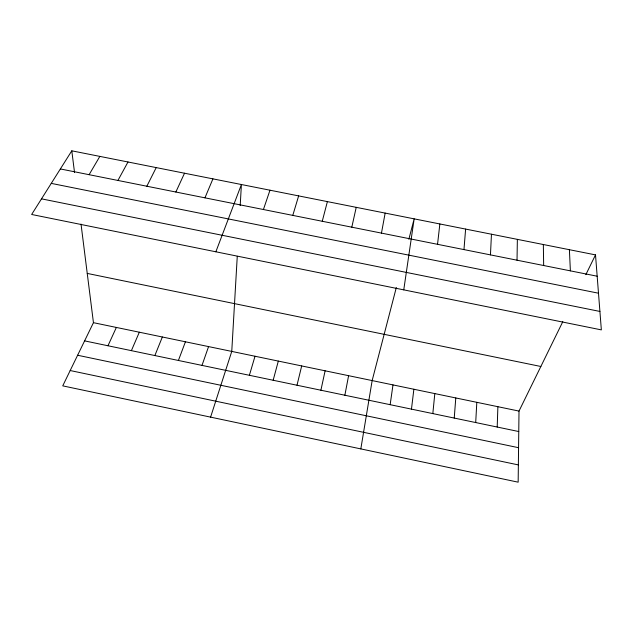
<?xml version="1.0" encoding="UTF-8"?>
<svg xmlns="http://www.w3.org/2000/svg" width="633" height="633" viewBox="0 0 633 633"><rect width="100%" height="100%" fill="white"/><g stroke="black" fill="none" stroke-linecap="round" stroke-linejoin="round"><path stroke-width="0.95" d="M562.8 321.675L519.005 411.086L518.158 482.18L62.738 385.861L93.447 322.68L81.024 224.09M517.026 260.195L517.367 239.361M497.206 427.038L497.886 406.702M490.456 254.885L491.461 234.218M475.7 422.543L476.815 402.327M237.264 256.302L231.757 351.418L210.591 417.131M240.2 205.559L241.41 184.527L215.853 251.792M454.241 418.065L455.784 397.959M463.965 249.592L465.619 229.083M432.83 413.594L434.808 393.599M437.545 244.314L439.856 223.963M411.466 409.132L413.871 389.248M390.15 404.685L392.982 384.911M403.759 289.859L414.164 218.852L408.855 239.266M360.826 448.9L372.149 380.583L396.321 287.517M381.462 233.102L385.149 213.092M344.866 395.229L348.601 375.685M320.899 390.221L325.117 370.811M351.806 227.184L356.229 207.339M297.004 385.228L301.688 365.945M322.252 221.273L327.388 201.611M273.163 380.251L278.322 361.087M249.386 375.29L255.012 356.244M292.786 215.386L298.641 195.898M263.415 209.523L269.982 190.201M202.006 365.391L208.566 346.599M178.403 360.47L185.429 341.788M154.863 355.548L162.349 336.993M204.95 197.836L212.925 178.87M131.387 350.65L139.323 332.214M107.966 345.76L116.361 327.443M175.855 192.021L184.527 173.22M585.826 274.675L595.511 254.893L71.798 150.82L31.65 214.476L601.35 329.888L595.511 254.893M146.848 186.229L156.216 167.595M117.928 180.445L127.993 161.985M89.103 174.684L99.848 156.398M60.364 168.948L597.172 276.21M51.257 183.38L598.494 293.206M41.509 198.849L599.918 311.444M87.243 273.416L540.859 366.483M93.447 322.68L519.005 411.086M84.6 340.878L518.759 431.54M77.614 355.248L518.569 447.705M70.184 370.534L518.364 464.915M71.798 150.82L74.528 172.493M569.391 249.703L570.38 270.853M543.343 244.528L543.668 265.52"/></g></svg>
